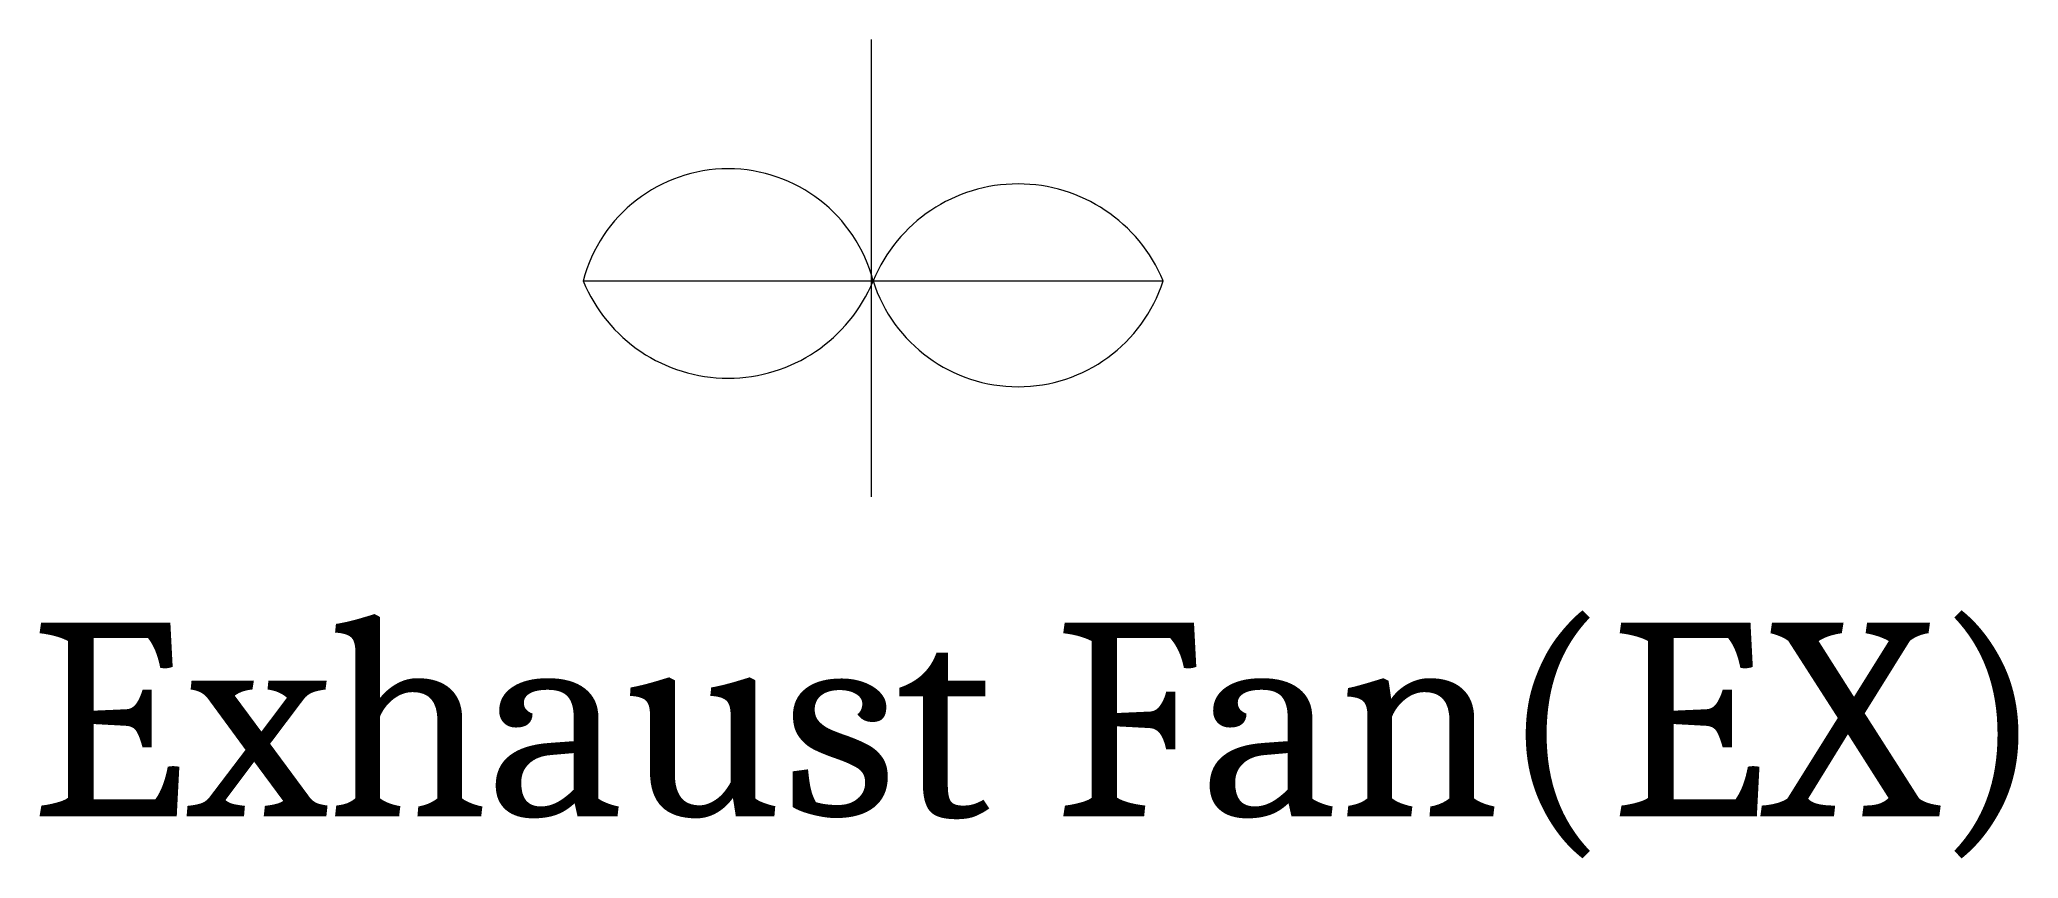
# Model space of a CAD drawing. Header units: inches. Extents: x 55 to 196, y 45 to 103.
import ezdxf

# ---------------------------------------------------------------- set-up
doc = ezdxf.new("R2010")
doc.units = ezdxf.units.IN
doc.header["$MEASUREMENT"] = 0
doc.layers.add('Electrical Loads and  Legend Sheet', color=6, linetype='Continuous', lineweight=25)
doc.styles.get("Standard").update_dxf_attribs({"font": 'Cambria.ttf'})

msp = doc.modelspace()

# ---------------------------------------------------------------- linework, layer by layer
at = {"layer": 'Electrical Loads and  Legend Sheet', "color": 6, "linetype": 'Continuous', "lineweight": 15}
for p, q in [((114.22, 103.36), (114.22, 70.75)), ((93.67, 86.15), (135.07, 86.15))]:
    msp.add_line(p, q, dxfattribs=at)
for centre, radius, start, end in [((104.02, 83.46), 10.69, 14.5397, 165.4603), ((124.72, 81.87), 11.2, 22.4713, 157.5287), ((104.02, 90.39), 11.18, 202.2707, 337.7293), ((124.72, 89.47), 10.87, 197.7836, 342.2164)]:
    msp.add_arc(centre, radius, start, end, dxfattribs=at)

# ---------------------------------------------------------------- texts
at = {"color": 6}
msp.add_text('Exhaust Fan(EX)', height=13.8067, dxfattribs=at).set_placement((54.25, 47.96))

doc.saveas('drawing.dxf')
